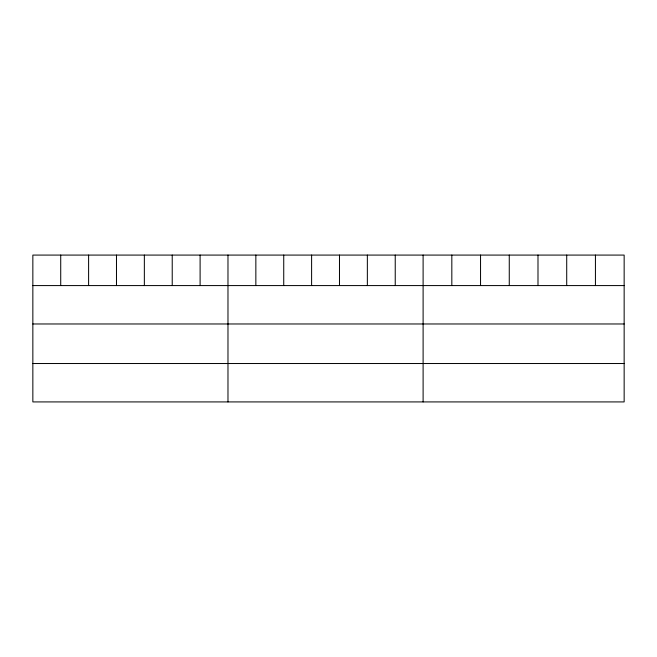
<?xml version="1.0" encoding="UTF-8"?>
<svg xmlns="http://www.w3.org/2000/svg" width="657" height="657" viewBox="0 0 657 657"><rect width="100%" height="100%" fill="white"/><g stroke="black" fill="none" stroke-linecap="round" stroke-linejoin="round"><path stroke-width="0.99" d="M624.15 285.581L624.15 401.92L32.85 401.92L32.85 255.08L624.15 255.08L624.15 285.581L32.85 285.581M32.85 323.975L624.15 323.975M32.85 363.526L624.15 363.526M595.431 255.08L595.431 285.581M566.712 255.08L566.712 285.581M537.993 255.08L537.993 285.581M509.265 255.08L509.265 285.581M480.546 255.08L480.546 285.581M451.827 255.08L451.827 285.581M423.108 255.08L423.108 401.92M395.235 255.08L395.235 285.581M367.353 255.08L367.353 285.581M339.48 255.08L339.48 285.581M311.607 255.08L311.607 285.581M283.734 255.08L283.734 285.581M255.852 255.08L255.852 285.581M227.979 255.08L227.979 401.92M200.106 255.08L200.106 285.581M172.224 255.08L172.224 285.581M144.351 255.08L144.351 285.581M116.478 255.08L116.478 285.581M88.605 255.08L88.605 285.581M60.723 255.08L60.723 285.581"/></g></svg>
